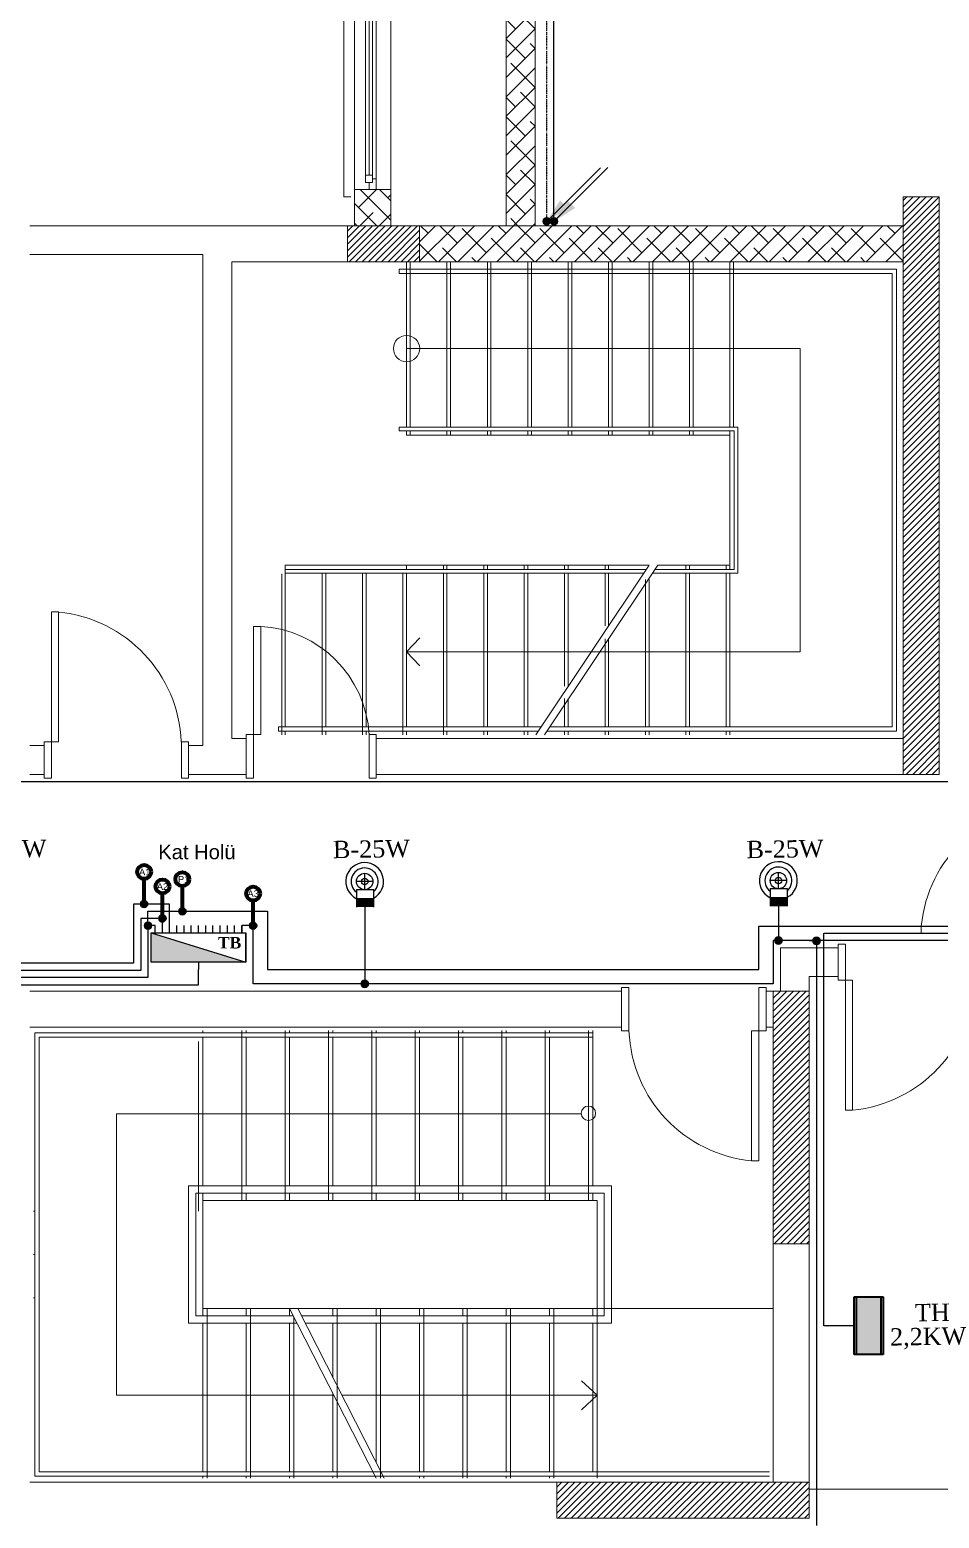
# Model space of a CAD drawing. Header units: millimetres. Extents: x 3395 to 31170, y 2853 to 7104.
# Drawn here: x 8720 to 9350, y 4999 to 6030 of the extents above; entities that cross this region are included whole.
import ezdxf

# ---------------------------------------------------------------- set-up
doc = ezdxf.new("R2010")
doc.units = ezdxf.units.MM
doc.linetypes.add('DIVIDE', pattern=[1.25, 0.5, -0.25, 0, -0.25, 0, -0.25])
for name, color, linetype in [('AnaHat', 11, 'Continuous'), ('AydınlatmaT.', 1, 'Continuous'), ('Elektrik T.', 4, 'Continuous'), ('HidraforY.', 140, 'Continuous'), ('S', 2, 'Continuous'), ('Telefon', 3, 'DIVIDE'), ('YazılarY.', 7, 'Continuous')]:
    doc.layers.add(name, color=color, linetype=linetype)
for name, color, linetype, lineweight in [('deha_elk tablo', 4, 'Continuous', 30), ('Duvar', 7, 'Continuous', 20), ('elk035', 3, 'Continuous', 30), ('KAPEN', 30, 'Continuous', 13), ('TR', 252, 'Continuous', 5)]:
    doc.layers.add(name, color=color, linetype=linetype, lineweight=lineweight)
doc.styles.add('ALT', font='times.ttf', dxfattribs={"height": 20})
doc.styles.add('MEKAN', font='times.ttf')
doc.styles.get("Standard").update_dxf_attribs({"font": 'arial.ttf'})
pattern_1 = [(45, (-95446.818, 149597.852), (-6.7351921, 6.7351921), []), (135, (-95446.818, 149597.852), (-20.20557627, 6.7351921), [23.8125, -14.2875])]

# ---------------------------------------------------------------- blocks, each defined once
blk = doc.blocks.new('LL1-2U')
at = {"layer": 'KAPEN'}
blk.add_lwpolyline([(5, 92.5), (10, 92.5), (10, 2.5), (5, 2.5)], close=True, dxfattribs=at)
for points in [[(0, 0), (0, 2.5), (5, 2.5), (5, -22.5), (0, -22.5), (0, -20)], [(100, 0), (100, 2.5), (95, 2.5), (95, -22.5), (100, -22.5), (100, -20)]]:
    blk.add_lwpolyline(points, dxfattribs=at)
blk.add_arc((0.8, -1.3), 94.2, 2.3093, 84.4176, dxfattribs=at)
blk = doc.blocks.new('B')
at = {"layer": 'elk035'}
blk.add_hatch(color=256, dxfattribs=at).paths.add_polyline_path([(2.5, 0, 1), (-2.5, 0, 1)])
blk.add_circle((0, 0), 2.5, dxfattribs=at)
blk = doc.blocks.new('tablo_sh şb tab-kuvvet')
at = {"layer": 'deha_elk tablo', "lineweight": 35}
h = blk.add_hatch(color=256, dxfattribs=at)
h.dxf.hatch_style = 1
h.paths.add_polyline_path([(40, 1.5), (40, 18.5), (0, 18.5), (0, 1.5)])
for p, q in [((0, 0), (0, 20)), ((0, 20), (40, 20)), ((40, 20), (40, 0)), ((40, 0), (0, 0))]:
    blk.add_line(p, q, dxfattribs=at)
blk.add_lwpolyline([(40, 1.5), (0, 1.5), (0, 18.5), (40, 18.5)], close=True, dxfattribs=at)

msp = doc.modelspace()

# ---------------------------------------------------------------- hatches: boundary and pattern name
at = {"layer": 'TR'}
h = msp.add_hatch(dxfattribs=at)
h.set_pattern_fill('ANSI38', color=256, scale=3)
h.set_pattern_definition(pattern_1)
h.paths.add_polyline_path([(9069.9, 6104.3), (8969.9, 6104.3), (8969.9, 6084.3), (9049.9, 6084.3), (9049.9, 5894.3), (9069.9, 5894.3)])
h.paths.add_polyline_path([(9050.1, 5910.2), (9069.9, 5910.2), (9069.9, 5931.5), (9050.1, 5931.5)], flags=24)
h.paths.add_polyline_path([(9020, 6084.5), (9020, 6104.3), (8998.7, 6104.3), (8998.7, 6084.5)], flags=24)
h = msp.add_hatch(dxfattribs=at)
h.set_pattern_fill('ANSI38', color=256, scale=3, angle=-90)
h.set_pattern_definition([(315, (25051.457, 336.875), (6.735192, 6.735192), []), (45, (25051.457, 336.875), (6.735192, 20.2055763), [23.8125, -14.2875])])
h.paths.add_polyline_path([(8944.9, 5894.3), (8969.9, 5894.3), (8969.9, 5919), (8969.9, 5919.3), (8959.9, 5919.3), (8954.9, 5919.3), (8944.9, 5919.3)])
h = msp.add_hatch(dxfattribs=at)
h.set_pattern_fill('ANSI38', color=256, scale=3)
h.set_pattern_definition(pattern_1)
h.paths.add_polyline_path([(9324.9, 5894.3), (8989.9, 5894.3), (8989.9, 5869.3), (9324.9, 5869.3)])
h.paths.add_polyline_path([(9020, 5872.2), (9020, 5892), (8998.7, 5892), (8998.7, 5872.2)], flags=24)
h.paths.add_polyline_path([(9309, 5872.2), (9309, 5892), (9287.7, 5892), (9287.7, 5872.2)], flags=24)
at = {"layer": 'YazılarY.'}
for points in [[(8946.2, 5422.5), (8946.2, 5428.5), (8958.2, 5428.5), (8958.2, 5422.5)], [(9232.7, 5423.1), (9232.7, 5429.1), (9244.7, 5429.1), (9244.7, 5423.1)]]:
    msp.add_hatch(color=3, dxfattribs=at).paths.add_polyline_path(points)

# ---------------------------------------------------------------- linework, layer by layer
at = {"layer": 'AnaHat'}
msp.add_line((8836.8, 5384.3), (8836.8, 5379.3), dxfattribs=at)
at = {"layer": 'AnaHat', "color": 6}
msp.add_lwpolyline([(9083, 5897.3), (9083, 6104.3), (9083, 6114.3), (8979.9, 6114.3), (8979.9, 6169.3), (8989.9, 6169.3), (8999.9, 6169.3), (8999.9, 6559.3), (8999.9, 6569.3), (8279.1, 6569.3), (8279.1, 6534.3), (8279.1, 6524.3), (8284.1, 6524.3), (8284.1, 6173.1), (8444.8, 6173.1), (8444.8, 6173.1)], dxfattribs=at)
at = {"layer": 'AnaHat'}
msp.add_lwpolyline([(8324.9, 5289.3), (8324.9, 5289.3), (8479.9, 5289.3), (8479.9, 5289.3), (8479.9, 5363.6), (8479.9, 5368.6), (8836.8, 5368.6), (8836.8, 5379.3)], dxfattribs=at)
at = {"layer": 'AydınlatmaT.'}
for p, q in [((8951.9, 5425), (8951.9, 5369.3)), ((9238.5, 5425.4), (9238.5, 5399.3))]:
    msp.add_line(p, q, dxfattribs=at)
for points in [[(9684.9, 5506.5), (9684.9, 5399.3), (9684.9, 5399.3), (9239.9, 5399.3), (9234.9, 5399.3), (9234.9, 5369.3), (9234.9, 5369.3), (8874.6, 5369.3), (8874.6, 5369.3), (8874.6, 5409.6), (8866.8, 5409.6), (8866.8, 5404.6)], [(8816.8, 5404.6), (8816.8, 5419.6), (8816.8, 5424.6), (8801.8, 5424.6), (8791.8, 5424.6), (8791.8, 5383.6), (8791.8, 5383.6), (8469.9, 5383.6), (8464.9, 5383.6), (8464.9, 5264.3), (8464.9, 5259.3), (8479.9, 5259.3), (8479.9, 5259.3), (8479.9, 5140), (8531.1, 5140), (8605, 5140), (8605, 5140), (8605, 5140)], [(8811.8, 5404.6), (8811.8, 5414.6), (8801.8, 5414.6), (8796.8, 5414.6), (8796.8, 5378.6), (8796.8, 5378.6), (8474.9, 5378.6), (8469.9, 5378.6), (8469.9, 5299.3), (8469.9, 5299.3), (8329.9, 5299.3), (8329.9, 5299.3), (8329.9, 5401.8), (8284.9, 5401.8)], [(9259.9, 5399.3), (9259.9, 5399.3), (9264.9, 5399.1), (9264.9, 4999.3), (9264.9, 4994.3)]]:
    msp.add_lwpolyline(points, dxfattribs=at)
at = {"layer": 'Duvar', "ltscale": 2}
for p, q in [((8944.9, 6179.3), (8944.9, 5894.3)), ((8969.9, 6179.3), (8969.9, 5894.3)), ((9069.9, 5894.3), (9069.9, 6104.3)), ((9049.9, 5894.3), (9049.9, 6084.3)), ((8969.9, 5919.3), (8944.9, 5919.3)), ((8839.9, 5534.3), (8839.9, 5874.3)), ((8859.9, 5539.3), (8859.9, 5869.3)), ((8859.9, 5539.3), (8869.9, 5539.3)), ((8869.9, 5539.3), (8869.9, 5514.3)), ((8959.9, 5539.3), (8959.9, 5514.3)), ((8959.9, 5539.3), (9324.9, 5539.3)), ((8719.9, 5534.3), (8729.9, 5534.3)), ((8729.9, 5534.3), (8729.9, 5514.3)), ((8829.9, 5534.3), (8839.9, 5534.3)), ((8829.9, 5534.3), (8829.9, 5514.3)), ((8719.9, 5514.3), (8729.9, 5514.3)), ((8829.9, 5514.3), (8869.9, 5514.3)), ((8959.9, 5514.3), (9324.9, 5514.3)), ((9324.9, 5514.3), (9349.9, 5514.3)), ((9239.9, 5364.3), (9239.9, 5394.3)), ((9279.9, 5394.3), (9239.9, 5394.3)), ((9279.9, 5394.3), (9279.9, 5374.3)), ((9259.9, 5364.3), (9259.9, 5374.3)), ((9279.9, 5374.3), (9259.9, 5374.3)), ((8719.9, 5364.3), (9129.9, 5364.3)), ((9129.9, 5339.3), (9129.9, 5364.2)), ((8719.9, 5339.3), (9129.9, 5339.3)), ((9234.9, 5189.3), (9234.9, 5024.3)), ((9259.9, 5189.3), (9259.9, 5024.3)), ((8719.9, 5024.3), (9234.9, 5024.3)), ((9689.9, 5019.3), (9259.9, 5019.3))]:
    msp.add_line(p, q, dxfattribs=at)
at = {"layer": 'Duvar'}
for p, q in [((8959.9, 6061.8), (8959.9, 5926.8)), ((8952.4, 6059.3), (8952.4, 5929.3)), ((8954.9, 5929.3), (8954.9, 6059.3)), ((8957.4, 5929.3), (8957.4, 6059.3)), ((8944.9, 5894.3), (8944.9, 5919.3)), ((8969.9, 5894.3), (8969.9, 5919.3)), ((9324.9, 5914.3), (9349.9, 5914.3)), ((9324.9, 5914.3), (9324.9, 5514.3)), ((9349.9, 5914.3), (9349.9, 5514.3)), ((8951.2, 5894.3), (8719.9, 5894.3)), ((8939.9, 5894.3), (8989.9, 5894.3)), ((8939.9, 5894.3), (8939.9, 5869.3)), ((9324.9, 5894.3), (8969.2, 5894.3)), ((8989.9, 5894.3), (8989.9, 5869.3)), ((8839.9, 5874.3), (8719.9, 5874.3)), ((8948.7, 5869.3), (8859.9, 5869.3)), ((8939.9, 5869.3), (8989.9, 5869.3)), ((8980.9, 5755.2), (8980.9, 5869.3)), ((9324.9, 5869.3), (8989.9, 5869.3)), ((9008.9, 5755.2), (9008.9, 5869.3)), ((9036.9, 5755.2), (9036.9, 5869.3)), ((9064.9, 5755.2), (9064.9, 5869.3)), ((9092.9, 5755.2), (9092.9, 5869.3)), ((9120.9, 5755.2), (9120.9, 5869.3)), ((9148.9, 5755.2), (9148.9, 5869.3)), ((9176.9, 5755.2), (9176.9, 5869.3)), ((9204.9, 5755.2), (9204.9, 5869.3)), ((9320.4, 5864.3), (8975.9, 5864.3)), ((8975.9, 5861.3), (8975.9, 5864.3)), ((9317.4, 5861.3), (8975.9, 5861.3)), ((9317.4, 5861.3), (9317.4, 5547.3)), ((9320.4, 5864.3), (9320.4, 5544.3)), ((8980.9, 5809.2), (9253.6, 5809.2)), ((9253.6, 5809.2), (9253.6, 5599.2)), ((8975.9, 5752.2), (8975.9, 5754.7)), ((8980.9, 5749.2), (8980.9, 5752.2)), ((9008.9, 5749.2), (9008.9, 5752.2)), ((9036.9, 5749.2), (9036.9, 5752.2)), ((9064.9, 5749.2), (9064.9, 5752.2)), ((9092.9, 5749.2), (9092.9, 5752.2)), ((9120.9, 5749.2), (9120.9, 5752.2)), ((9148.9, 5749.2), (9148.9, 5752.2)), ((9176.9, 5749.2), (9176.9, 5752.2)), ((9204.9, 5656.2), (9204.9, 5752.2)), ((8980.9, 5749.2), (9204.9, 5749.2)), ((9148.9, 5659.2), (9070.4, 5541.8)), ((9154.9, 5659.2), (9076.4, 5541.8)), ((9204.9, 5659.2), (9154.9, 5659.2)), ((9176.9, 5656.2), (9176.9, 5659.2)), ((9148.9, 5547.3), (9148.9, 5649.3)), ((9176.9, 5547.3), (9176.9, 5653.2)), ((9204.9, 5547.3), (9204.9, 5653.2)), ((8980.9, 5599.2), (8990.2, 5608.8)), ((9120.9, 5547.3), (9120.9, 5608.2)), ((9253.6, 5599.2), (8980.9, 5599.2)), ((8980.9, 5599.2), (8990.2, 5589.6)), ((9092.9, 5547.3), (9092.9, 5566.9)), ((9080.1, 5547.3), (9317.4, 5547.3)), ((8952.9, 5541.7), (8952.9, 5544.3)), ((9078.1, 5544.3), (9320.4, 5544.3)), ((9204.9, 5541.7), (9204.9, 5544.3)), ((9324.9, 5514.3), (9349.9, 5514.3)), ((9229.9, 5364.2), (9229.9, 5339.2)), ((9234.9, 5364.2), (9229.9, 5364.2)), ((9234.9, 5364.3), (9259.9, 5364.3)), ((9234.9, 5364.3), (9234.9, 5189.3)), ((9259.9, 5364.3), (9259.9, 5189.3)), ((9229.9, 5339.2), (9234.9, 5339.2)), ((8839.9, 5335.3), (8839.9, 5336.9)), ((8839.9, 5229.4), (8839.9, 5332.3)), ((8869.9, 5335.3), (8869.9, 5336.9)), ((8869.9, 5229.4), (8869.9, 5332.3)), ((8899.9, 5335.3), (8899.9, 5336.9)), ((8899.9, 5229.4), (8899.9, 5332.3)), ((8929.9, 5335.3), (8929.9, 5336.9)), ((8929.9, 5229.4), (8929.9, 5332.3)), ((8959.9, 5335.3), (8959.9, 5336.9)), ((8959.9, 5229.4), (8959.9, 5332.3)), ((8989.9, 5335.3), (8989.9, 5336.9)), ((8989.9, 5229.4), (8989.9, 5332.3)), ((9019.9, 5335.3), (9019.9, 5336.9)), ((9019.9, 5229.4), (9019.9, 5332.3)), ((9049.9, 5335.3), (9049.9, 5336.9)), ((9049.9, 5229.4), (9049.9, 5332.3)), ((9079.9, 5335.3), (9079.9, 5336.9)), ((9079.9, 5229.4), (9079.9, 5332.3)), ((9109.9, 5335.3), (9109.9, 5336.9)), ((9109.9, 5335.3), (9109.9, 5332.3)), ((9109.9, 5229.4), (9109.9, 5332.3)), ((8839.9, 5219.4), (8839.9, 5224.4)), ((8839.9, 5219.4), (8839.9, 5224.4)), ((8839.9, 5224.4), (8839.9, 5219.4)), ((9112.9, 5219.4), (8839.9, 5219.4)), ((9112.9, 5219.4), (8839.9, 5219.4)), ((8839.9, 5219.4), (8839.9, 5144.4)), ((8839.9, 5219.4), (8839.9, 5144.4)), ((8869.9, 5219.4), (8869.9, 5224.4)), ((8899.9, 5219.4), (8899.9, 5224.4)), ((8929.9, 5219.4), (8929.9, 5224.4)), ((8959.9, 5219.4), (8959.9, 5224.4)), ((8989.9, 5219.4), (8989.9, 5224.4)), ((9019.9, 5219.4), (9019.9, 5224.4)), ((9049.9, 5219.4), (9049.9, 5224.4)), ((9079.9, 5219.4), (9079.9, 5224.4)), ((9079.9, 5219.4), (9079.9, 5224.4)), ((9109.9, 5219.4), (9109.9, 5224.4)), ((9109.9, 5219.4), (9109.9, 5224.4)), ((9112.9, 5144.4), (9112.9, 5219.4)), ((9112.9, 5144.4), (9112.9, 5219.4)), ((8723.4, 5211.9), (8722.4, 5211.9)), ((9234.9, 5189.3), (9259.9, 5189.3)), ((8723.4, 5181.9), (8722.4, 5181.9)), ((8723.4, 5151.9), (8722.4, 5151.9)), ((8839.9, 5139.4), (8839.9, 5144.4)), ((8839.9, 5144.4), (9112.9, 5144.4)), ((8839.9, 5144.4), (8899.9, 5144.4)), ((8839.9, 5144.4), (8839.9, 5139.4)), ((8839.9, 5139.4), (8839.9, 5144.4)), ((8869.9, 5139.4), (8869.9, 5144.4)), ((8899.9, 5139.4), (8899.9, 5144.4)), ((8899.9, 5144.4), (8959.9, 5026.9)), ((8905.5, 5144.4), (8965.5, 5026.9)), ((8839.9, 5031.3), (8839.9, 5134.4)), ((8869.9, 5031.3), (8869.9, 5134.4)), ((8899.9, 5031.3), (8899.9, 5134.4)), ((8929.9, 5031.3), (8929.9, 5085.6)), ((8839.9, 5026.9), (8839.9, 5028.3)), ((8869.9, 5026.9), (8869.9, 5028.3)), ((8899.9, 5026.9), (8899.9, 5028.3)), ((8929.9, 5026.9), (8929.9, 5028.3)), ((9084.9, 5024.3), (9259.9, 5024.3)), ((9084.9, 5024.3), (9084.9, 4999.3)), ((9259.9, 5024.3), (9259.9, 4999.3)), ((9084.9, 4999.3), (9259.9, 4999.3))]:
    msp.add_line(p, q, dxfattribs=at)
at = {"layer": 'Duvar', "ltscale": 5}
for p, q in [((8983.4, 5755.2), (8983.4, 5869.3)), ((9011.4, 5755.2), (9011.4, 5869.3)), ((9039.4, 5755.2), (9039.4, 5869.3)), ((9067.4, 5755.2), (9067.4, 5869.3)), ((9095.4, 5755.2), (9095.4, 5869.3)), ((9123.4, 5755.2), (9123.4, 5869.3)), ((9151.4, 5755.2), (9151.4, 5869.3)), ((9179.4, 5755.2), (9179.4, 5869.3)), ((9207.4, 5755.2), (9207.4, 5869.3)), ((8983.4, 5749.2), (8983.4, 5752.2)), ((9011.4, 5749.2), (9011.4, 5752.2)), ((9039.4, 5749.2), (9039.4, 5752.2)), ((9067.4, 5749.2), (9067.4, 5752.2)), ((9095.4, 5749.2), (9095.4, 5752.2)), ((9123.4, 5749.2), (9123.4, 5752.2)), ((9151.4, 5749.2), (9151.4, 5752.2)), ((9179.4, 5749.2), (9179.4, 5752.2)), ((9148.9, 5659.2), (8896.9, 5659.2)), ((8896.9, 5547.3), (8896.9, 5659.2)), ((8980.9, 5656.2), (8980.9, 5659.2)), ((9006.4, 5656.2), (9006.4, 5659.2)), ((9008.9, 5656.2), (9008.9, 5659.2)), ((9034.4, 5656.2), (9034.4, 5659.2)), ((9036.9, 5656.2), (9036.9, 5659.2)), ((9062.4, 5656.2), (9062.4, 5659.2)), ((9064.9, 5656.2), (9064.9, 5659.2)), ((9090.4, 5656.2), (9090.4, 5659.2)), ((9092.9, 5656.2), (9092.9, 5659.2)), ((9118.4, 5656.2), (9118.4, 5659.2)), ((9120.9, 5656.2), (9120.9, 5659.2)), ((9174.4, 5656.2), (9174.4, 5659.2)), ((9202.4, 5656.2), (9202.4, 5659.2)), ((8894.4, 5541.7), (8894.4, 5653.2)), ((8922.4, 5541.7), (8922.4, 5653.2)), ((8924.9, 5547.3), (8924.9, 5653.2)), ((8950.4, 5541.7), (8950.4, 5653.2)), ((8952.9, 5547.3), (8952.9, 5653.2)), ((8978.4, 5541.7), (8978.4, 5653.2)), ((8980.9, 5547.3), (8980.9, 5653.2)), ((9006.4, 5541.7), (9006.4, 5653.2)), ((9008.9, 5547.3), (9008.9, 5653.2)), ((9034.4, 5547.3), (9034.4, 5653.2)), ((9036.9, 5547.3), (9036.9, 5653.2)), ((9062.4, 5547.3), (9062.4, 5653.2)), ((9064.9, 5547.3), (9064.9, 5653.2)), ((9090.4, 5575.4), (9090.4, 5653.2)), ((9092.9, 5575.4), (9092.9, 5653.2)), ((9118.4, 5617.3), (9118.4, 5653.2)), ((9120.9, 5617.3), (9120.9, 5653.2)), ((9146.4, 5547.3), (9146.4, 5649.3)), ((9174.4, 5547.3), (9174.4, 5653.2)), ((9202.4, 5547.3), (9202.4, 5653.2)), ((9118.4, 5547.3), (9118.4, 5608.2)), ((9090.4, 5547.3), (9090.4, 5566.9)), ((8892.1, 5547.3), (9074.1, 5547.3)), ((8892.1, 5547.3), (8892.1, 5544.3)), ((8892.1, 5544.3), (9072.1, 5544.3)), ((8896.9, 5541.7), (8896.9, 5544.3)), ((8924.9, 5541.7), (8924.9, 5544.3)), ((8980.9, 5541.7), (8980.9, 5544.3)), ((9008.9, 5541.7), (9008.9, 5544.3)), ((9034.4, 5541.7), (9034.4, 5544.3)), ((9036.9, 5541.7), (9036.9, 5544.3)), ((9062.4, 5541.7), (9062.4, 5544.3)), ((9064.9, 5541.7), (9064.9, 5544.3)), ((9090.4, 5541.7), (9090.4, 5544.3)), ((9092.9, 5541.7), (9092.9, 5544.3)), ((9118.4, 5541.7), (9118.4, 5544.3)), ((9120.9, 5541.7), (9120.9, 5544.3)), ((9146.4, 5541.7), (9146.4, 5544.3)), ((9148.9, 5541.7), (9148.9, 5544.3)), ((9174.4, 5541.7), (9174.4, 5544.3)), ((9176.9, 5541.7), (9176.9, 5544.3)), ((9202.4, 5541.7), (9202.4, 5544.3)), ((8836.9, 5211.9), (8836.9, 5329.4)), ((8866.9, 5219.4), (8866.9, 5336.9)), ((8896.9, 5219.4), (8896.9, 5336.9)), ((8926.9, 5219.4), (8926.9, 5336.9)), ((8956.9, 5219.4), (8956.9, 5336.9)), ((8986.9, 5219.4), (8986.9, 5336.9)), ((9016.9, 5219.4), (9016.9, 5336.9)), ((9046.9, 5219.4), (9046.9, 5336.9)), ((9076.9, 5219.4), (9076.9, 5336.9)), ((9106.9, 5219.4), (9106.9, 5336.9)), ((8842.9, 5026.9), (8842.9, 5144.4)), ((8872.9, 5026.9), (8872.9, 5144.4)), ((8905.5, 5144.4), (9079.9, 5144.4)), ((8929.9, 5139.4), (8929.9, 5144.4)), ((8932.9, 5026.9), (8932.9, 5144.4)), ((8959.9, 5139.4), (8959.9, 5144.4)), ((8962.9, 5026.9), (8962.9, 5144.4)), ((8989.9, 5139.4), (8989.9, 5144.4)), ((8992.9, 5031.3), (8992.9, 5144.4)), ((9019.9, 5139.4), (9019.9, 5144.4)), ((9022.9, 5026.9), (9022.9, 5144.4)), ((9049.9, 5139.4), (9049.9, 5144.4)), ((9052.9, 5026.9), (9052.9, 5144.4)), ((9079.9, 5139.4), (9079.9, 5144.4)), ((9082.9, 5026.9), (9082.9, 5144.4)), ((9109.9, 5139.4), (9109.9, 5144.4)), ((9112.9, 5026.9), (9112.9, 5144.4)), ((9112.9, 5144.4), (9234.9, 5144.4)), ((8902.9, 5026.9), (8902.9, 5138.5)), ((8929.9, 5096.6), (8929.9, 5134.4)), ((8959.9, 5037.9), (8959.9, 5134.4)), ((8989.9, 5031.3), (8989.9, 5134.4)), ((9019.9, 5026.9), (9019.9, 5134.4)), ((9049.9, 5031.3), (9049.9, 5134.4)), ((9079.9, 5031.3), (9079.9, 5134.4)), ((9109.9, 5031.3), (9109.9, 5134.4)), ((8989.9, 5026.9), (8989.9, 5028.3)), ((8992.9, 5026.9), (8992.9, 5028.3)), ((9049.9, 5026.9), (9049.9, 5028.3)), ((9079.9, 5026.9), (9079.9, 5028.3))]:
    msp.add_line(p, q, dxfattribs=at)
at = {"layer": 'Duvar'}
for points in [[(8942.4, 6074.3), (8937.4, 6074.3), (8937.4, 5914.3), (8942.4, 5914.3)], [(8957.4, 5926.8), (8957.4, 5929.3), (8952.4, 5929.3), (8952.4, 5924.3), (8954.9, 5924.3)], [(8959.9, 5919.3), (8959.9, 5926.8), (8957.4, 5926.8), (8957.4, 5924.3), (8954.9, 5924.3), (8954.9, 5919.3)], [(8975.9, 5754.7), (9210.4, 5754.7), (9210.4, 5653.7), (9151.2, 5653.7)], [(8975.9, 5752.2), (9207.9, 5752.2), (9207.9, 5656.2), (9152.9, 5656.2)], [(8869.9, 5539.4), (8869.9, 5541.9), (8874.9, 5541.9), (8874.9, 5511.8), (8869.9, 5511.8), (8869.9, 5514.3)], [(8959.9, 5539.4), (8959.9, 5541.9), (8954.9, 5541.9), (8954.9, 5511.8), (8959.9, 5511.8), (8959.9, 5514.3)], [(9129.9, 5339.3), (9129.9, 5336.7), (9134.9, 5336.7), (9134.9, 5366.8), (9129.9, 5366.8), (9129.9, 5364.2)], [(9229.9, 5339.2), (9229.9, 5336.7), (9224.9, 5336.7), (9224.9, 5366.7), (9229.9, 5366.7), (9229.9, 5364.2)], [(8723.4, 5335.3), (8723.4, 5028.3), (8723.4, 5028.3), (9232.4, 5028.3)], [(9109.9, 5335.3), (8723.4, 5335.3)], [(9109.9, 5332.3), (8726.4, 5332.3), (8726.4, 5332.3), (8726.4, 5031.3), (8726.4, 5031.3), (9232.4, 5031.3)], [(9101.9, 5279.4), (8779.9, 5279.4), (8779.9, 5084.4), (8930.5, 5084.4)], [(8910.6, 5134.4), (9122.9, 5134.4), (9122.9, 5229.4), (8829.9, 5229.4), (8829.9, 5134.4), (8905, 5134.4)], [(8908.1, 5139.4), (9117.9, 5139.4), (9117.9, 5224.4), (8834.9, 5224.4), (8834.9, 5139.4), (8902.5, 5139.4)], [(9102.1, 5094.4), (9112.9, 5084.4)], [(8936.2, 5084.4), (9112.9, 5084.4)], [(9102.1, 5074.4), (9112.9, 5084.4)]]:
    msp.add_lwpolyline(points, dxfattribs=at)
at = {"layer": 'Duvar', "flags": 128}
msp.add_lwpolyline([(8969.9, 6069.3), (8969.9, 5919.3)], dxfattribs=at)
at = {"layer": 'Duvar', "ltscale": 5}
for points in [[(9146.9, 5656.2), (8896.9, 5656.2)], [(9145.2, 5653.7), (8896.9, 5653.7)]]:
    msp.add_lwpolyline(points, dxfattribs=at)
at = {"layer": 'Duvar'}
for points in [[(8874.9, 5616.8), (8879.9, 5616.8), (8879.9, 5541.9), (8874.9, 5541.9)], [(9224.9, 5246.7), (9219.9, 5246.7), (9219.9, 5336.7), (9224.9, 5336.7)]]:
    msp.add_lwpolyline(points, close=True, dxfattribs=at)
for centre, radius in [((8980.9, 5809.2), 9.09), ((9106.9, 5279.7), 5)]:
    msp.add_circle(centre, radius, dxfattribs=at)
for centre, radius, start, end in [((8875.6, 5537.4), 79.5, 3.2095, 86.8673), ((9229.1, 5340.5), 94.2, 182.3093, 264.4176)]:
    msp.add_arc(centre, radius, start, end, dxfattribs=at)
at = {"layer": 'Elektrik T.'}
for p, q in [((8806.8, 5404.6), (8806.8, 5409.6)), ((8811.8, 5404.6), (8811.8, 5409.6)), ((8816.8, 5404.6), (8816.8, 5404.6)), ((8821.8, 5404.6), (8821.8, 5409.6)), ((8826.8, 5404.6), (8826.8, 5409.6)), ((8831.8, 5404.6), (8831.8, 5409.6)), ((8836.8, 5404.6), (8836.8, 5409.6)), ((8841.8, 5404.6), (8841.8, 5409.6)), ((8846.8, 5404.6), (8846.8, 5409.6)), ((8851.8, 5404.6), (8851.8, 5409.6)), ((8856.8, 5404.6), (8856.8, 5409.6)), ((8861.8, 5404.6), (8861.8, 5409.6)), ((8866.8, 5404.6), (8866.8, 5409.6)), ((9272.2, 5132.6), (9291, 5132.8))]:
    msp.add_line(p, q, dxfattribs=at)
for points in [[(8801.8, 5409.6), (8801.8, 5419.6), (8874.6, 5419.6), (8884.6, 5419.6), (8884.6, 5379.3), (8884.6, 5379.3), (9224.9, 5379.3), (9224.9, 5379.3), (9224.9, 5399.3), (9224.9, 5409.3), (9674.9, 5409.3), (9674.9, 5409.3), (9674.9, 5539.3), (9674.9, 5539.3), (9609.8, 5539.3), (9609.8, 5575.1)], [(8806.8, 5409.6), (8801.8, 5409.6), (8801.8, 5384.3), (8801.8, 5379.3), (8801.8, 5379.3), (8801.8, 5373.6), (8801.8, 5373.6), (8479.9, 5373.6), (8474.9, 5373.6), (8474.9, 5294.3), (8474.9, 5294.3), (8324.9, 5294.3), (8324.9, 5294.3), (8324.9, 5366.7), (8289.9, 5366.7)]]:
    msp.add_lwpolyline(points, dxfattribs=at)
at = {"layer": 'HidraforY.'}
msp.add_lwpolyline([(9291, 5132.6), (9269.9, 5132.6), (9269.9, 5132.6), (9269.9, 5399.3), (9269.9, 5404.3), (9418.2, 5404.3), (9423.2, 5404.3), (9423.2, 5509.3), (9423.2, 5509.3), (8484.9, 5509.3), (8479.9, 5509.3), (8479.9, 6014.3), (8479.9, 6019.3), (8579.4, 6019.3), (8579.4, 6019.3), (8579.4, 6174.3), (8579.4, 6174.3), (8569.8, 6174.3), (8569.8, 6174.3), (8569.8, 6145.2), (8569.8, 6140.2), (8569.8, 6135.2), (8389.8, 6135.2), (8389.8, 6150.3)], dxfattribs=at)
at = {"layer": 'S', "color": 3}
for p, q in [((8804.1, 5404.6), (8869.6, 5404.6)), ((8804.1, 5404.6), (8869.6, 5384.3)), ((8804.1, 5384.3), (8804.1, 5404.6)), ((8869.6, 5404.6), (8869.6, 5384.3)), ((8869.6, 5384.3), (8869.6, 5404.6)), ((8869.6, 5384.3), (8804.1, 5384.3))]:
    msp.add_line(p, q, dxfattribs=at)
at = {"layer": 'S', "linetype": 'Continuous'}
msp.add_solid([(8869.5, 5384.3), (8804.1, 5384.3), (8804.2, 5404.5)], dxfattribs=at)
at = {"layer": 'Telefon'}
msp.add_lwpolyline([(9078, 5897.3), (9078, 6104.3), (9078, 6109.3), (8974.9, 6109.3), (8974.9, 6109.3), (8974.9, 6174.3), (8974.9, 6174.3), (8989.9, 6174.3), (8994.9, 6174.3), (8994.9, 6559.3), (8994.9, 6564.3), (8284.1, 6564.3), (8284.1, 6534.3), (8284.1, 6529.3), (8289.1, 6529.3), (8289.1, 6178.1), (8314.9, 6178.1), (8319.9, 6178.1), (8320, 6125.2), (8320, 6125.2)], dxfattribs=at)
at = {"layer": 'TR', "ltscale": 2}
for p, q in [((9324.9, 5911.8), (9327.4, 5914.3)), ((9324.9, 5907.3), (9331.9, 5914.3)), ((9324.9, 5902.8), (9336.4, 5914.3)), ((9324.9, 5898.3), (9340.9, 5914.3)), ((9324.9, 5893.8), (9345.4, 5914.3)), ((9324.9, 5889.3), (9349.8, 5914.3)), ((9324.9, 5884.8), (9349.9, 5909.8)), ((9324.9, 5880.3), (9349.9, 5905.3)), ((9324.9, 5875.9), (9349.9, 5900.9)), ((9324.9, 5871.4), (9349.9, 5896.4)), ((8939.9, 5890.5), (8943.7, 5894.3)), ((8939.9, 5886), (8948.2, 5894.3)), ((8939.9, 5881.5), (8952.7, 5894.3)), ((8939.9, 5877), (8957.2, 5894.3)), ((8939.9, 5872.5), (8961.7, 5894.3)), ((8941.1, 5869.3), (8966.1, 5894.3)), ((8945.6, 5869.3), (8970.6, 5894.3)), ((8950.1, 5869.3), (8975.1, 5894.3)), ((8954.6, 5869.3), (8979.6, 5894.3)), ((8959.1, 5869.3), (8984.1, 5894.3)), ((8963.6, 5869.3), (8988.6, 5894.3)), ((8968.1, 5869.3), (8989.9, 5891.1)), ((8972.6, 5869.3), (8989.9, 5886.6)), ((9324.9, 5866.9), (9349.9, 5891.9)), ((9324.9, 5862.4), (9349.9, 5887.4)), ((8977.1, 5869.3), (8989.9, 5882.1)), ((8981.6, 5869.3), (8989.9, 5877.6)), ((9324.9, 5857.9), (9349.9, 5882.9)), ((9324.9, 5853.4), (9349.9, 5878.4)), ((8986, 5869.3), (8989.9, 5873.1)), ((9324.9, 5848.9), (9349.9, 5873.9)), ((9324.9, 5844.4), (9349.9, 5869.4)), ((9324.9, 5839.9), (9349.9, 5864.9)), ((9324.9, 5835.4), (9349.9, 5860.4)), ((9324.9, 5831), (9349.9, 5856)), ((9324.9, 5826.5), (9349.9, 5851.5)), ((9324.9, 5822), (9349.9, 5847)), ((9324.9, 5817.5), (9349.9, 5842.5)), ((9324.9, 5813), (9349.9, 5838)), ((9324.9, 5808.5), (9349.9, 5833.5)), ((9324.9, 5804), (9349.9, 5829)), ((9324.9, 5799.5), (9349.9, 5824.5)), ((9324.9, 5795), (9349.9, 5820)), ((9324.9, 5790.5), (9349.9, 5815.5)), ((9324.9, 5786.1), (9349.9, 5811.1)), ((9324.9, 5781.6), (9349.9, 5806.6)), ((9324.9, 5777.1), (9349.9, 5802.1)), ((9324.9, 5772.6), (9349.9, 5797.6)), ((9324.9, 5768.1), (9349.9, 5793.1)), ((9324.9, 5763.6), (9349.9, 5788.6)), ((9324.9, 5759.1), (9349.9, 5784.1)), ((9324.9, 5754.6), (9349.9, 5779.6)), ((9324.9, 5750.1), (9349.9, 5775.1)), ((9324.9, 5745.6), (9349.9, 5770.6)), ((9324.9, 5741.1), (9349.9, 5766.1)), ((9324.9, 5736.7), (9349.9, 5761.7)), ((9324.9, 5732.2), (9349.9, 5757.2)), ((9324.9, 5727.7), (9349.9, 5752.7)), ((9324.9, 5723.2), (9349.9, 5748.2)), ((9324.9, 5718.7), (9349.9, 5743.7)), ((9324.9, 5714.2), (9349.9, 5739.2)), ((9324.9, 5709.7), (9349.9, 5734.7)), ((9324.9, 5705.2), (9349.9, 5730.2)), ((9324.9, 5700.7), (9349.9, 5725.7)), ((9324.9, 5696.2), (9349.9, 5721.2)), ((9324.9, 5691.8), (9349.9, 5716.8)), ((9324.9, 5687.3), (9349.9, 5712.3)), ((9324.9, 5682.8), (9349.9, 5707.8)), ((9324.9, 5678.3), (9349.9, 5703.3)), ((9324.9, 5673.8), (9349.9, 5698.8)), ((9324.9, 5669.3), (9349.9, 5694.3)), ((9324.9, 5664.8), (9349.9, 5689.8)), ((9324.9, 5660.3), (9349.9, 5685.3)), ((9324.9, 5655.8), (9349.9, 5680.8)), ((9324.9, 5651.3), (9349.9, 5676.3)), ((9324.9, 5646.9), (9349.9, 5671.9)), ((9324.9, 5642.4), (9349.9, 5667.4)), ((9324.9, 5637.9), (9349.9, 5662.9)), ((9324.9, 5633.4), (9349.9, 5658.4)), ((9324.9, 5628.9), (9349.9, 5653.9)), ((9324.9, 5624.4), (9349.9, 5649.4)), ((9324.9, 5619.9), (9349.9, 5644.9)), ((9324.9, 5615.4), (9349.9, 5640.4)), ((9324.9, 5610.9), (9349.9, 5635.9)), ((9324.9, 5606.4), (9349.9, 5631.4)), ((9324.9, 5602), (9349.9, 5627)), ((9324.9, 5597.5), (9349.9, 5622.5)), ((9324.9, 5593), (9349.9, 5618)), ((9324.9, 5588.5), (9349.9, 5613.5)), ((9324.9, 5584), (9349.9, 5609)), ((9324.9, 5579.5), (9349.9, 5604.5)), ((9324.9, 5575), (9349.9, 5600)), ((9324.9, 5570.5), (9349.9, 5595.5)), ((9324.9, 5566), (9349.9, 5591)), ((9324.9, 5561.5), (9349.9, 5586.5)), ((9324.9, 5557.1), (9349.9, 5582.1)), ((9324.9, 5552.6), (9349.9, 5577.6)), ((9324.9, 5548.1), (9349.9, 5573.1)), ((9324.9, 5543.6), (9349.9, 5568.6)), ((9324.9, 5539.1), (9349.9, 5564.1)), ((9324.9, 5534.6), (9349.9, 5559.6)), ((9324.9, 5530.1), (9349.9, 5555.1)), ((9324.9, 5525.6), (9349.9, 5550.6)), ((9324.9, 5521.1), (9349.9, 5546.1)), ((9324.9, 5516.6), (9349.9, 5541.6)), ((9327, 5514.3), (9349.9, 5537.2)), ((9331.5, 5514.3), (9349.9, 5532.7)), ((9336, 5514.3), (9349.9, 5528.2)), ((9340.5, 5514.3), (9349.9, 5523.7)), ((9345, 5514.3), (9349.9, 5519.2)), ((9349.5, 5514.3), (9349.9, 5514.7)), ((9234.9, 5363.8), (9235.4, 5364.3)), ((9234.9, 5359.3), (9239.9, 5364.3)), ((9234.9, 5354.8), (9244.4, 5364.3)), ((9234.9, 5350.3), (9248.9, 5364.3)), ((9234.9, 5345.8), (9253.3, 5364.3)), ((9234.9, 5341.3), (9257.8, 5364.3)), ((9234.9, 5336.8), (9259.9, 5361.8)), ((9234.9, 5332.4), (9259.9, 5357.4)), ((9234.9, 5327.9), (9259.9, 5352.9)), ((9234.9, 5323.4), (9259.9, 5348.4)), ((9234.9, 5318.9), (9259.9, 5343.9)), ((9234.9, 5314.4), (9259.9, 5339.4)), ((9234.9, 5309.9), (9259.9, 5334.9)), ((9234.9, 5305.4), (9259.9, 5330.4)), ((9234.9, 5300.9), (9259.9, 5325.9)), ((9234.9, 5296.4), (9259.9, 5321.4)), ((9234.9, 5291.9), (9259.9, 5316.9)), ((9234.9, 5287.4), (9259.9, 5312.4)), ((9234.9, 5283), (9259.9, 5308)), ((9234.9, 5278.5), (9259.9, 5303.5)), ((9234.9, 5274), (9259.9, 5299)), ((9234.9, 5269.5), (9259.9, 5294.5)), ((9234.9, 5265), (9259.9, 5290)), ((9234.9, 5260.5), (9259.9, 5285.5)), ((9234.9, 5256), (9259.9, 5281)), ((9234.9, 5251.5), (9259.9, 5276.5)), ((9234.9, 5247), (9259.9, 5272)), ((9234.9, 5242.5), (9259.9, 5267.5)), ((9234.9, 5238.1), (9259.9, 5263.1)), ((9234.9, 5233.6), (9259.9, 5258.6)), ((9234.9, 5229.1), (9259.9, 5254.1)), ((9234.9, 5224.6), (9259.9, 5249.6)), ((9234.9, 5220.1), (9259.9, 5245.1)), ((9234.9, 5215.6), (9259.9, 5240.6)), ((9234.9, 5211.1), (9259.9, 5236.1)), ((9234.9, 5206.6), (9259.9, 5231.6)), ((9234.9, 5202.1), (9259.9, 5227.1)), ((9234.9, 5197.6), (9259.9, 5222.6)), ((9234.9, 5193.2), (9259.9, 5218.2)), ((9235.5, 5189.3), (9259.9, 5213.7)), ((9240, 5189.3), (9259.9, 5209.2)), ((9244.5, 5189.3), (9259.9, 5204.7)), ((9249, 5189.3), (9259.9, 5200.2)), ((9253.5, 5189.3), (9259.9, 5195.7)), ((9258, 5189.3), (9259.9, 5191.2)), ((9084.9, 5020.7), (9088.5, 5024.3)), ((9084.9, 5016.2), (9093, 5024.3)), ((9084.9, 5011.7), (9097.4, 5024.3)), ((9084.9, 5007.2), (9101.9, 5024.3)), ((9084.9, 5002.7), (9106.4, 5024.3)), ((9085.9, 4999.3), (9110.9, 5024.3)), ((9090.4, 4999.3), (9115.4, 5024.3)), ((9094.9, 4999.3), (9119.9, 5024.3)), ((9099.4, 4999.3), (9124.4, 5024.3)), ((9103.9, 4999.3), (9128.9, 5024.3)), ((9108.4, 4999.3), (9133.4, 5024.3)), ((9112.9, 4999.3), (9137.9, 5024.3)), ((9117.3, 4999.3), (9142.3, 5024.3)), ((9121.8, 4999.3), (9146.8, 5024.3)), ((9126.3, 4999.3), (9151.3, 5024.3)), ((9130.8, 4999.3), (9155.8, 5024.3)), ((9135.3, 4999.3), (9160.3, 5024.3)), ((9139.8, 4999.3), (9164.8, 5024.3)), ((9144.3, 4999.3), (9169.3, 5024.3)), ((9148.8, 4999.3), (9173.8, 5024.3)), ((9153.3, 4999.3), (9178.3, 5024.3)), ((9157.8, 4999.3), (9182.8, 5024.3)), ((9162.2, 4999.3), (9187.2, 5024.3)), ((9166.7, 4999.3), (9191.7, 5024.3)), ((9171.2, 4999.3), (9196.2, 5024.3)), ((9175.7, 4999.3), (9200.7, 5024.3)), ((9180.2, 4999.3), (9205.2, 5024.3)), ((9184.7, 4999.3), (9209.7, 5024.3)), ((9189.2, 4999.3), (9214.2, 5024.3)), ((9193.7, 4999.3), (9218.7, 5024.3)), ((9198.2, 4999.3), (9223.2, 5024.3)), ((9202.7, 4999.3), (9227.7, 5024.3)), ((9207.1, 4999.3), (9232.1, 5024.3)), ((9211.6, 4999.3), (9236.6, 5024.3)), ((9216.1, 4999.3), (9241.1, 5024.3)), ((9220.6, 4999.3), (9245.6, 5024.3)), ((9225.1, 4999.3), (9250.1, 5024.3)), ((9229.6, 4999.3), (9254.6, 5024.3)), ((9234.1, 4999.3), (9259.1, 5024.3)), ((9238.6, 4999.3), (9259.9, 5020.6)), ((9243.1, 4999.3), (9259.9, 5016.1)), ((9247.6, 4999.3), (9259.9, 5011.6)), ((9252, 4999.3), (9259.9, 5007.1)), ((9256.5, 4999.3), (9259.9, 5002.6))]:
    msp.add_line(p, q, dxfattribs=at)
at = {"layer": 'YazılarY.'}
for p, q in [((9115.3, 5934.4), (9078, 5897.3)), ((9120.3, 5934.5), (9083, 5897.3))]:
    msp.add_line(p, q, dxfattribs=at)
at = {"layer": 'YazılarY.', "color": 3}
for p, q in [((8951.9, 5434.5), (8951.9, 5445.9)), ((9238.5, 5435.1), (9238.5, 5446.5)), ((8957.6, 5440.2), (8946.2, 5440.2)), ((8958.2, 5434.5), (8946.2, 5434.5)), ((8946.2, 5434.5), (8946.2, 5422.5)), ((8958.2, 5422.5), (8958.2, 5434.5)), ((9244.7, 5435.1), (9232.7, 5435.1)), ((9232.7, 5435.1), (9232.7, 5423.1)), ((9244.2, 5440.8), (9232.8, 5440.8)), ((9244.7, 5423.1), (9244.7, 5435.1)), ((8946.2, 5428.5), (8958.2, 5428.5)), ((9232.7, 5429.1), (9244.7, 5429.1))]:
    msp.add_line(p, q, dxfattribs=at)
at = {"layer": 'YazılarY.', "lineweight": 211}
for p, q in [((8799.1, 5424.6), (8799.1, 5442)), ((8811.8, 5414.6), (8811.8, 5432)), ((8825.6, 5419.6), (8825.6, 5437)), ((8874.6, 5409.6), (8874.6, 5427))]:
    msp.add_line(p, q, dxfattribs=at)
at = {"layer": 'YazılarY.', "color": 2, "lineweight": 211, "true_color": 0xf1eb1f}
for centre in [(8799.1, 5446.8), (8825.6, 5441.8), (8811.8, 5436.8), (8874.6, 5431.8)]:
    msp.add_circle(centre, 4.82, dxfattribs=at)
at = {"layer": 'YazılarY.', "color": 3}
for centre, radius in [((8951.9, 5440.2), 5.68), ((8951.9, 5440.2), 2.25), ((9238.5, 5440.8), 5.68), ((9238.5, 5440.8), 2.25)]:
    msp.add_circle(centre, radius, dxfattribs=at)
for centre, radius, start, end in [((8951.9, 5440.2), 13.1, 298.0988, 243.3948), ((9238.5, 5440.8), 13.1, 298.0988, 243.3948), ((8951.9, 5440.2), 9.37, 311.9557, 232.2287), ((9238.5, 5440.8), 9.37, 311.9557, 232.2287)]:
    msp.add_arc(centre, radius, start, end, dxfattribs=at)
at = {"layer": 'YazılarY.'}
for points in [[(9087.3, 5911.9), (9092.7, 5906.4), (9078, 5897.3)], [(9092.3, 5911.9), (9097.7, 5906.5), (9083, 5897.3)]]:
    msp.add_solid(points, dxfattribs=at)

# ---------------------------------------------------------------- block references
at = {"layer": 'Duvar'}
for name, p, rotation in [('B', (9078, 5897.3), 199.6047395526663), ('B', (9083, 5897.3), 199.6047395526663), ('LL1-2U', (9429.9, 5399.3), 90), ('B', (8799.1, 5424.6), 19.60473955266636), ('B', (8825.6, 5419.6), 19.60473955266636), ('B', (8801.8, 5409.6), 109.6047395526662), ('B', (8811.8, 5414.6), 19.60473955266636), ('B', (8874.6, 5409.6), 19.60473955266636), ('B', (9238.5, 5399.3), 109.6047395526662), ('B', (9264.9, 5399.1), 109.6047395526662), ('B', (8951.9, 5369.3), 109.6047395526662), ('tablo_sh şb tab-kuvvet', (9291, 5152.6), 270)]:
    msp.add_blockref(name, p, dxfattribs=dict(at, rotation=rotation))
msp.add_blockref('LL1-2U', (8729.9, 5534.3), dxfattribs=at)
at = {"layer": 'Duvar', "xscale": -1, "rotation": 180}
msp.add_blockref('LL1-2U', (9279.9, 5374.3), dxfattribs=at)

# ---------------------------------------------------------------- texts
at = {"layer": 'YazılarY.', "color": 3, "style": 'ALT'}
for p in [(8678.3, 5456.3), (8930, 5456.3), (9216.5, 5456.3)]:
    msp.add_text('B-25W', height=12, rotation=0.8945, dxfattribs=at).set_placement(p)
at = {"layer": 'YazılarY.', "style": 'ALT'}
for s, p in [('TH', (9333.1, 5135.6)), ('2,2KW', (9315.9, 5118.8))]:
    msp.add_text(s, height=12, rotation=0.8945, dxfattribs=at).set_placement(p)
at = {"layer": 'YazılarY.', "insert": (8808.9, 5465.6), "char_height": 10, "attachment_point": 1}
msp.add_mtext_dynamic_manual_height_columns('Kat Holü', width=117.478, gutter_width=12.5, heights=[0], dxfattribs=at)
at = {"layer": 'YazılarY.', "lineweight": 211, "char_height": 4.625, "attachment_point": 7}
for s, insert in [('{\\C9;\\c13289671;A1}', (8795.6, 5444.4)), ('{\\C9;\\c13289671;P1}', (8822.5, 5439.4)), ('{\\C9;\\c13289671;A2}', (8807.9, 5434.4)), ('{\\C9;\\c13289671;A3}', (8870.7, 5429.4))]:
    msp.add_mtext_dynamic_manual_height_columns(s, width=10.596, gutter_width=23.1, heights=[0], dxfattribs=dict(at, insert=insert))
at = {"layer": 'YazılarY.', "color": 2, "insert": (8850.3, 5401.8), "char_height": 8, "attachment_point": 1, "style": 'MEKAN'}
msp.add_mtext_dynamic_manual_height_columns('{\\fTimes New Roman|b1|i0|c162|p18;TB}', width=18.933, gutter_width=12.5, heights=[0], dxfattribs=at)

doc.saveas('drawing.dxf')
